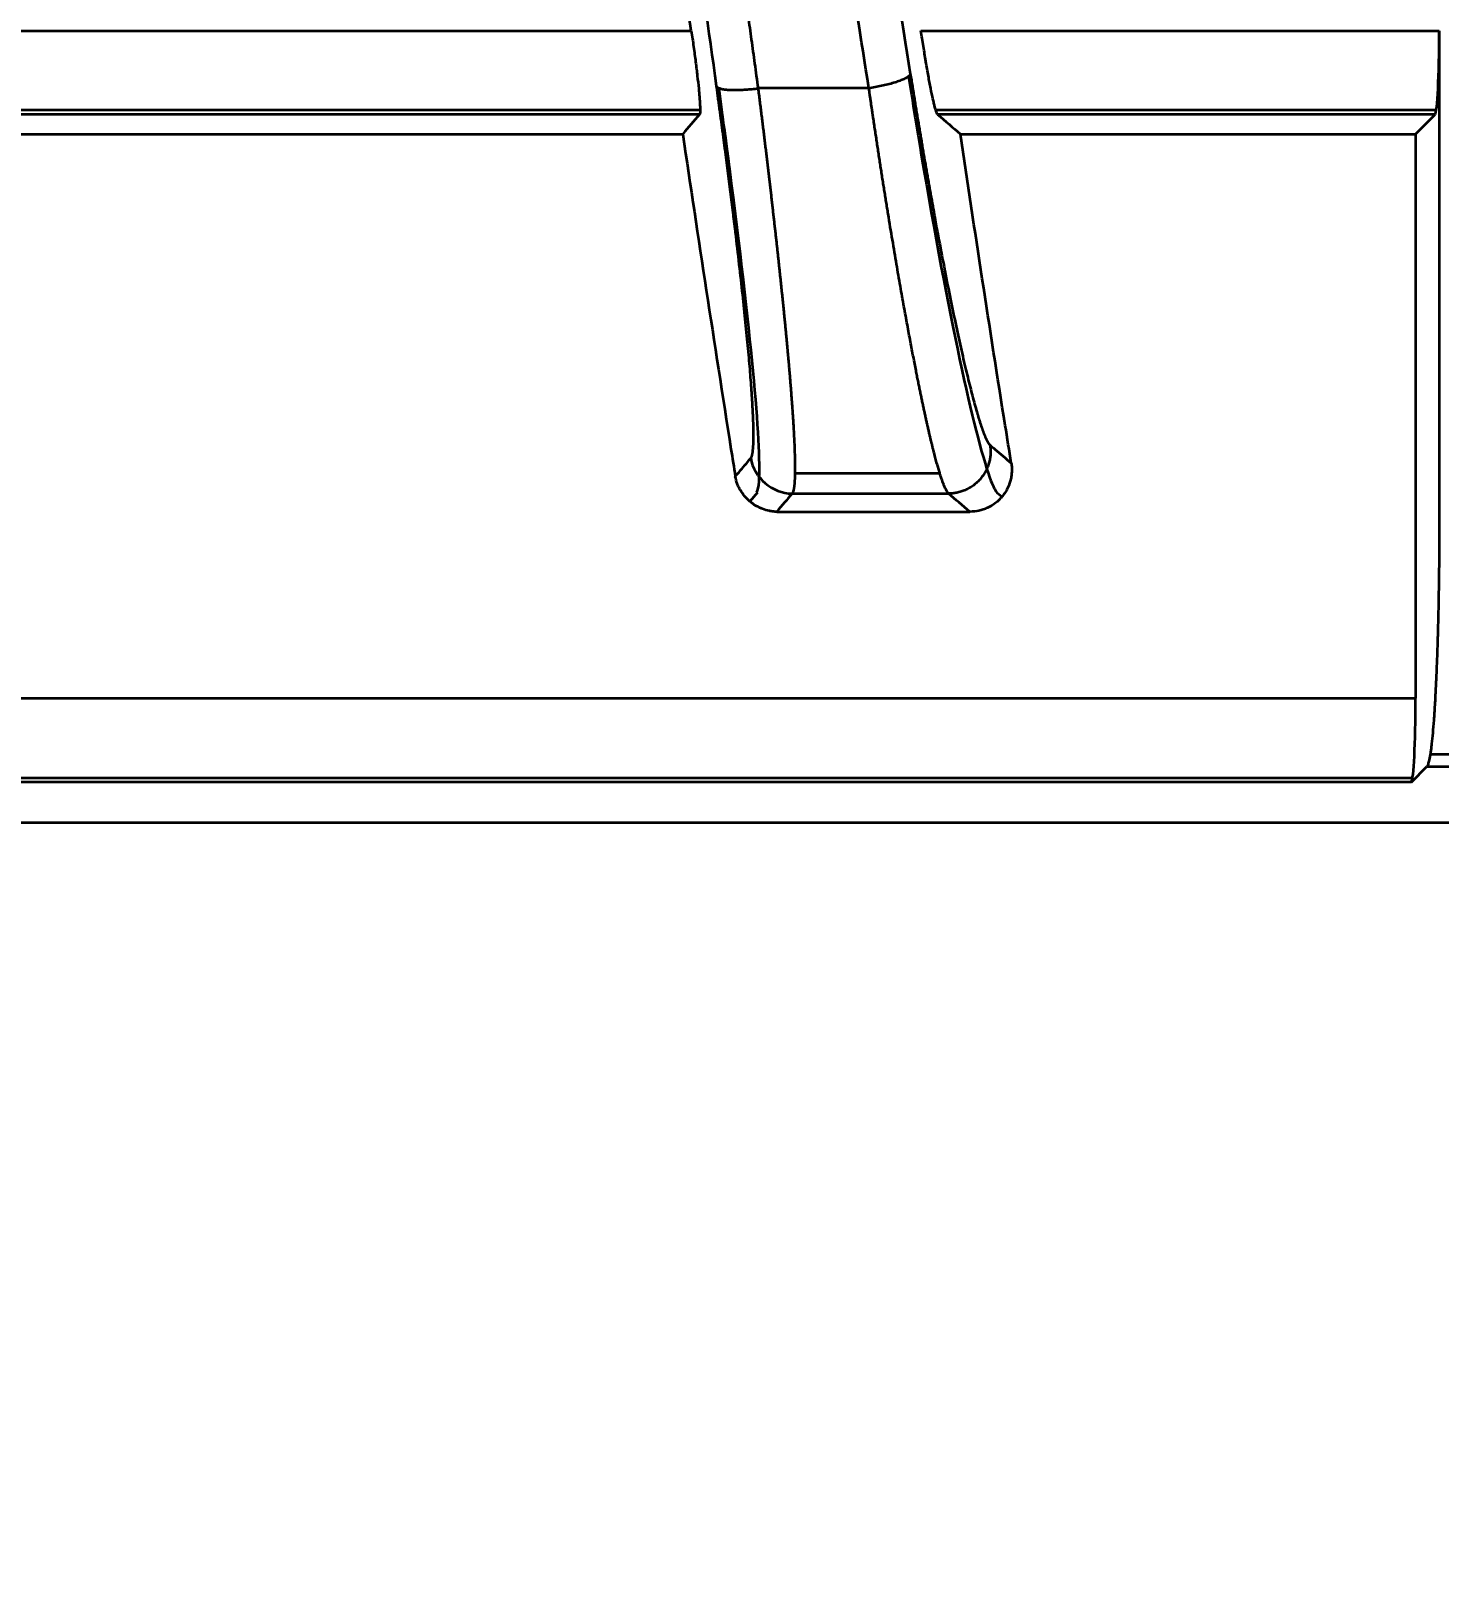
# Model space of a CAD drawing. Header units: millimetres. Extents: x 2599 to 3244, y 1330 to 1895.
# Drawn here: x 2859.06 to 2875.76, y 1474.62 to 1492.83 of the extents above; entities that cross this region are included whole.
import ezdxf

# ---------------------------------------------------------------- set-up
doc = ezdxf.new("R2010")
doc.units = ezdxf.units.MM
doc.layers.add('1', color=7, linetype='Continuous', true_color=0xffffff)
doc.layers.add('dim', color=82, linetype='Continuous', lineweight=9)
doc.styles.get("Standard").update_dxf_attribs({"font": 'arial.ttf'})
doc.dimstyles.new('Standard-3', dxfattribs={"dimscale": 3, "dimtxt": 0.18, "dimasz": 0.18, "dimexe": 0.18, "dimexo": 0.0625, "dimgap": 0.09, "dimtad": 0, "dimtoh": 1, "dimzin": 0, "dimdsep": 46, "dimtxsty": 'Standard', "dimcen": 0.09, "dimadec": 0, "dimazin": 0, "dimtfac": 1, "dimtofl": 0, "dimtmove": 0, "dimatfit": 3, "dimfxl": 0, "dimtolj": 1, "dimtzin": 0, "dimarcsym": 0})

# ---------------------------------------------------------------- blocks, each defined once
blk = doc.blocks.new('*D17')
at = {"layer": 'Defpoints', "color": 0, "transparency": 16777216}
for p in [(2669.184, 1564.792), (3057.245, 1545.955), (3057.245, 1441.092)]:
    blk.add_point(p, dxfattribs=at)
at = {"layer": 'dim', "color": 0, "lineweight": -2, "transparency": 16777216}
for p, q in [((2669.184, 1563.293), (2669.184, 1439.593)), ((3057.245, 1544.456), (3057.245, 1439.593)), ((2675.184, 1441.092), (2846.152, 1441.092)), ((3051.245, 1441.092), (2880.276, 1441.092))]:
    blk.add_line(p, q, dxfattribs=at)
at = {"layer": 'dim', "color": 0, "transparency": 16777216}
for points in [[(2675.184, 1442.092), (2675.184, 1440.092), (2669.184, 1441.092)], [(3051.245, 1442.092), (3051.245, 1440.092), (3057.245, 1441.092)]]:
    blk.add_solid(points, dxfattribs=at)
at = {"layer": 'dim', "color": 0, "transparency": 16777216, "insert": (2863.214, 1441.092), "char_height": 7.5, "attachment_point": 5, "bg_fill": 3, "box_fill_scale": 1.1, "bg_fill_color": 256, "bg_fill_true_color": 13158600, "bg_fill_transparency": 0}
blk.add_mtext('\\A1;388.06', dxfattribs=at)
blk = doc.blocks.new('*D24')
at = {"layer": 'Defpoints', "color": 0, "transparency": 16777216}
for p in [(2749.73, 1485.965), (2884.059, 1486.027), (2884.059, 1464.691)]:
    blk.add_point(p, dxfattribs=at)
at = {"layer": 'dim', "color": 0, "lineweight": -2, "transparency": 16777216}
for p, q in [((2749.73, 1484.465), (2749.73, 1463.192)), ((2884.059, 1484.528), (2884.059, 1463.192)), ((2755.73, 1464.691), (2800.18, 1464.691)), ((2878.059, 1464.691), (2833.608, 1464.691))]:
    blk.add_line(p, q, dxfattribs=at)
at = {"layer": 'dim', "color": 0, "transparency": 16777216}
for points in [[(2755.73, 1465.691), (2755.73, 1463.691), (2749.73, 1464.691)], [(2878.059, 1465.691), (2878.059, 1463.691), (2884.059, 1464.691)]]:
    blk.add_solid(points, dxfattribs=at)
at = {"layer": 'dim', "color": 0, "transparency": 16777216, "insert": (2816.894, 1464.691), "char_height": 7.5, "attachment_point": 5, "bg_fill": 3, "box_fill_scale": 1.1, "bg_fill_color": 256, "bg_fill_true_color": 13158600, "bg_fill_transparency": 0}
blk.add_mtext('\\A1;134.33', dxfattribs=at)

msp = doc.modelspace()

# ---------------------------------------------------------------- linework, layer by layer
at = {"layer": '1', "color": 7, "linetype": 'Continuous', "lineweight": 35}
for p, q in [((2854.688, 1492.834), (2866.89, 1492.834)), ((2869.613, 1492.834), (2875.759, 1492.834)), ((2875.759, 1492.834), (2875.759, 1487.088)), ((2866.994, 1491.89), (2854.864, 1491.89)), ((2875.723, 1491.89), (2869.79, 1491.89)), ((2866.988, 1491.84), (2854.886, 1491.84)), ((2875.709, 1491.84), (2869.811, 1491.84)), ((2875.477, 1491.608), (2875.709, 1491.84)), ((2855.155, 1491.608), (2866.788, 1491.608)), ((2870.08, 1491.608), (2875.477, 1491.608)), ((2875.477, 1491.608), (2875.477, 1484.918)), ((2868.118, 1487.587), (2869.838, 1487.587)), ((2867.673, 1487.357), (2867.584, 1487.253)), ((2870.572, 1487.306), (2870.518, 1487.352)), ((2867.903, 1487.13), (2870.193, 1487.13)), ((2758.312, 1484.918), (2875.477, 1484.918)), ((2875.651, 1484.255), (2877.504, 1484.255)), ((2875.428, 1483.924), (2875.61, 1484.107)), ((2758.347, 1483.974), (2875.441, 1483.974)), ((2875.428, 1483.924), (2758.361, 1483.924)), ((2904.982, 1483.442), (2736.871, 1483.442))]:
    msp.add_line(p, q, dxfattribs=at)
for centre in [(2875.706, 1492.834), (2875.425, 1484.918)]:
    msp.add_ellipse(centre, major_axis=(0, 0.995), ratio=0.052408, start_param=3.193953, end_param=4.712389, dxfattribs=at)
for points, knots in [([(2867.19, 1492.175), (2867.098, 1492.838), (2867.006, 1493.508), (2866.819, 1494.857), (2866.724, 1495.538), (2866.529, 1496.908), (2866.429, 1497.597), (2866.22, 1498.986), (2866.112, 1499.684), (2865.884, 1501.089), (2865.764, 1501.795), (2865.508, 1503.214), (2865.372, 1503.926), (2865.079, 1505.359), (2864.922, 1506.078), (2864.58, 1507.525), (2864.396, 1508.253), (2863.993, 1509.717), (2863.775, 1510.453), (2863.297, 1511.936), (2863.037, 1512.682), (2862.467, 1514.186), (2862.156, 1514.944), (2861.646, 1516.092), (2861.468, 1516.476), (2861.099, 1517.249), (2860.716, 1518.026), (2860.105, 1519.211), (2859.678, 1520.016), (2859.243, 1520.83), (2859.022, 1521.242), (2858.574, 1522.076), (2858.121, 1522.922), (2857.437, 1524.222), (2856.76, 1525.556), (2856.323, 1526.468), (2856.003, 1527.16), (2855.899, 1527.393), (2855.692, 1527.86), (2855.59, 1528.095), (2855.49, 1528.332), (2855.49, 1528.332), (2855.49, 1528.332), (2855.489, 1528.333), (2855.489, 1528.334), (2855.488, 1528.337), (2855.486, 1528.342), (2855.481, 1528.353), (2855.472, 1528.374), (2855.454, 1528.417), (2855.418, 1528.502), (2855.347, 1528.672), (2855.207, 1529.013), (2854.933, 1529.696), (2854.709, 1530.284), (2854.276, 1531.463), (2854.006, 1532.252), (2853.248, 1534.626), (2852.809, 1536.216), (2852.324, 1538.199), (2852.23, 1538.595), (2852.048, 1539.387), (2851.96, 1539.783), (2851.704, 1540.967), (2851.544, 1541.756), (2851.087, 1544.114), (2850.816, 1545.678), (2850.434, 1548.01), (2850.311, 1548.784), (2850.129, 1549.943), (2850.069, 1550.328), (2849.95, 1551.098), (2849.89, 1551.482), (2849.713, 1552.633), (2849.48, 1554.162), (2849.157, 1556.445), (2848.879, 1558.72), (2848.661, 1560.99), (2848.518, 1563.261), (2848.484, 1564.776), (2848.484, 1565.534)], [0, 0, 0, 0, 0.03125, 0.03125, 0.0625, 0.0625, 0.09375, 0.09375, 0.125, 0.125, 0.15625, 0.15625, 0.1875, 0.1875, 0.21875, 0.21875, 0.25, 0.25, 0.28125, 0.28125, 0.3125, 0.3125, 0.34375, 0.34375, 0.359375, 0.359375, 0.375, 0.390625, 0.40625, 0.40625, 0.421875, 0.421875, 0.4375, 0.453125, 0.46875, 0.484375, 0.484375, 0.492187, 0.492187, 0.5, 0.5, 0.500008, 0.500008, 0.500015, 0.500031, 0.500061, 0.500122, 0.500244, 0.500488, 0.500977, 0.501953, 0.503906, 0.507812, 0.515625, 0.53125, 0.53125, 0.5625, 0.5625, 0.625, 0.625, 0.640625, 0.640625, 0.65625, 0.65625, 0.6875, 0.6875, 0.75, 0.75, 0.78125, 0.78125, 0.796875, 0.796875, 0.8125, 0.8125, 0.84375, 0.875, 0.90625, 0.9375, 0.96875, 1, 1, 1, 1]), ([(2848.981, 1565.534), (2848.981, 1565.467), (2848.981, 1565.331), (2848.982, 1565.127), (2848.984, 1564.92), (2848.988, 1564.713), (2848.992, 1564.503), (2848.997, 1564.292), (2849.003, 1564.079), (2849.01, 1563.864), (2849.018, 1563.647), (2849.026, 1563.429), (2849.036, 1563.209), (2849.047, 1562.987), (2849.058, 1562.763), (2849.07, 1562.538), (2849.084, 1562.311), (2849.098, 1562.082), (2849.113, 1561.851), (2849.129, 1561.619), (2849.146, 1561.385), (2849.164, 1561.149), (2849.183, 1560.911), (2849.203, 1560.672), (2849.223, 1560.431), (2849.245, 1560.188), (2849.267, 1559.943), (2849.291, 1559.697), (2849.315, 1559.448), (2849.34, 1559.199), (2849.367, 1558.947), (2849.394, 1558.694), (2849.422, 1558.438), (2849.451, 1558.181), (2849.481, 1557.923), (2849.511, 1557.662), (2849.543, 1557.4), (2849.576, 1557.136), (2849.609, 1556.871), (2849.644, 1556.603), (2849.679, 1556.334), (2849.714, 1556.074), (2849.748, 1555.822), (2849.782, 1555.578), (2849.816, 1555.332), (2849.85, 1555.083), (2849.886, 1554.831), (2849.922, 1554.576), (2849.959, 1554.319), (2849.996, 1554.059), (2850.034, 1553.796), (2850.073, 1553.531), (2850.113, 1553.263), (2850.153, 1552.992), (2850.194, 1552.719), (2850.235, 1552.442), (2850.277, 1552.164), (2850.32, 1551.882), (2850.364, 1551.598), (2850.408, 1551.311), (2850.453, 1551.021), (2850.499, 1550.729), (2850.545, 1550.433), (2850.592, 1550.136), (2850.639, 1549.835), (2850.688, 1549.532), (2850.737, 1549.226), (2850.786, 1548.917), (2850.837, 1548.606), (2850.888, 1548.292), (2850.939, 1547.975), (2850.992, 1547.656), (2851.045, 1547.334), (2851.098, 1547.009), (2851.177, 1546.536), (2851.28, 1545.921), (2851.41, 1545.171), (2851.54, 1544.437), (2851.671, 1543.719), (2851.803, 1543.017), (2851.935, 1542.331), (2852.068, 1541.661), (2852.201, 1541.008), (2852.335, 1540.37), (2852.47, 1539.748), (2852.605, 1539.142), (2852.741, 1538.553), (2852.878, 1537.979), (2852.995, 1537.502), (2853.092, 1537.118), (2853.168, 1536.82), (2853.245, 1536.524), (2853.324, 1536.23), (2853.403, 1535.937), (2853.483, 1535.646), (2853.563, 1535.357), (2853.645, 1535.07), (2853.727, 1534.784), (2853.811, 1534.5), (2853.895, 1534.217), (2853.98, 1533.936), (2854.066, 1533.657), (2854.153, 1533.379), (2854.241, 1533.104), (2854.329, 1532.829), (2854.419, 1532.557), (2854.509, 1532.286), (2854.601, 1532.017), (2854.693, 1531.749), (2854.786, 1531.484), (2854.879, 1531.219), (2854.974, 1530.957), (2855.07, 1530.696), (2855.166, 1530.437), (2855.264, 1530.18), (2855.362, 1529.924), (2855.461, 1529.67), (2855.561, 1529.417), (2855.662, 1529.166), (2855.763, 1528.917), (2855.866, 1528.67), (2855.994, 1528.365), (2856.153, 1527.997), (2856.347, 1527.561), (2856.553, 1527.11), (2856.771, 1526.643), (2857.002, 1526.161), (2857.245, 1525.664), (2857.501, 1525.152), (2857.768, 1524.624), (2857.988, 1524.199), (2858.157, 1523.874), (2858.275, 1523.649), (2858.402, 1523.408), (2858.539, 1523.149), (2858.685, 1522.873), (2858.84, 1522.581), (2859.005, 1522.271), (2859.224, 1521.862), (2859.478, 1521.388), (2859.749, 1520.88), (2859.976, 1520.453), (2860.16, 1520.108), (2860.318, 1519.81), (2860.463, 1519.532), (2860.611, 1519.248), (2860.756, 1518.965), (2860.899, 1518.684), (2861.04, 1518.403), (2861.178, 1518.124), (2861.315, 1517.846), (2861.449, 1517.569), (2861.581, 1517.293), (2861.711, 1517.019), (2861.838, 1516.745), (2861.964, 1516.473), (2862.087, 1516.202), (2862.208, 1515.932), (2862.327, 1515.664), (2862.443, 1515.396), (2862.558, 1515.13), (2862.67, 1514.865), (2862.78, 1514.601), (2862.888, 1514.338), (2862.993, 1514.076), (2863.097, 1513.816), (2863.198, 1513.557), (2863.297, 1513.298), (2863.394, 1513.042), (2863.488, 1512.786), (2863.581, 1512.531), (2863.671, 1512.278), (2863.759, 1512.026), (2863.845, 1511.775), (2863.929, 1511.525), (2864.01, 1511.276), (2864.124, 1510.919), (2864.27, 1510.448), (2864.445, 1509.857), (2864.617, 1509.253), (2864.785, 1508.635), (2864.95, 1508.003), (2865.111, 1507.357), (2865.269, 1506.697), (2865.423, 1506.024), (2865.574, 1505.337), (2865.722, 1504.636), (2865.866, 1503.922), (2866.006, 1503.193), (2866.144, 1502.451), (2866.24, 1501.904), (2866.3, 1501.557), (2866.325, 1501.414), (2866.349, 1501.269), (2866.374, 1501.122), (2866.399, 1500.973), (2866.424, 1500.823), (2866.449, 1500.672), (2866.474, 1500.519), (2866.499, 1500.364), (2866.524, 1500.207), (2866.549, 1500.049), (2866.575, 1499.89), (2866.6, 1499.728), (2866.626, 1499.565), (2866.652, 1499.401), (2866.677, 1499.235), (2866.703, 1499.067), (2866.729, 1498.898), (2866.755, 1498.727), (2866.781, 1498.555), (2866.807, 1498.38), (2866.833, 1498.205), (2866.86, 1498.027), (2866.886, 1497.848), (2866.913, 1497.668), (2866.939, 1497.486), (2866.966, 1497.302), (2866.993, 1497.117), (2867.012, 1496.981), (2867.025, 1496.892), (2867.031, 1496.847), (2867.039, 1496.793), (2867.048, 1496.729), (2867.058, 1496.657), (2867.069, 1496.575), (2867.082, 1496.484), (2867.096, 1496.383), (2867.111, 1496.274), (2867.128, 1496.155), (2867.145, 1496.027), (2867.164, 1495.89), (2867.185, 1495.743), (2867.206, 1495.588), (2867.229, 1495.423), (2867.253, 1495.249), (2867.278, 1495.065), (2867.305, 1494.873), (2867.333, 1494.671), (2867.362, 1494.46), (2867.393, 1494.24), (2867.424, 1494.011), (2867.457, 1493.772), (2867.492, 1493.525), (2867.527, 1493.268), (2867.564, 1493.002), (2867.602, 1492.726), (2867.641, 1492.442), (2867.668, 1492.249), (2867.681, 1492.151)], [0, 0, 0, 0, 0.002636, 0.005296, 0.007978, 0.010683, 0.013412, 0.016163, 0.018938, 0.021735, 0.024556, 0.027401, 0.030268, 0.033159, 0.036073, 0.039011, 0.041972, 0.044957, 0.047965, 0.050997, 0.054052, 0.057131, 0.060234, 0.063361, 0.066511, 0.069685, 0.072883, 0.076104, 0.07935, 0.082619, 0.085913, 0.08923, 0.092571, 0.095937, 0.099326, 0.10274, 0.106177, 0.109639, 0.113124, 0.116634, 0.120168, 0.123727, 0.126893, 0.130096, 0.133334, 0.136609, 0.139921, 0.143268, 0.146652, 0.150071, 0.153527, 0.157019, 0.160548, 0.164113, 0.167713, 0.171351, 0.175024, 0.178733, 0.182479, 0.186261, 0.19008, 0.193934, 0.197825, 0.201752, 0.205716, 0.209715, 0.213751, 0.217823, 0.221932, 0.226076, 0.230257, 0.234474, 0.238728, 0.243018, 0.247344, 0.257468, 0.267389, 0.277105, 0.286619, 0.295928, 0.305035, 0.313939, 0.32264, 0.331139, 0.339436, 0.347532, 0.355425, 0.363118, 0.370611, 0.374639, 0.378648, 0.38264, 0.386613, 0.390569, 0.394507, 0.398426, 0.402328, 0.406213, 0.41008, 0.413929, 0.417761, 0.421575, 0.425372, 0.429152, 0.432915, 0.43666, 0.440389, 0.444101, 0.447796, 0.451474, 0.455135, 0.45878, 0.462409, 0.466021, 0.469617, 0.473196, 0.47676, 0.480308, 0.483839, 0.487355, 0.490855, 0.49434, 0.500328, 0.506565, 0.513049, 0.519782, 0.526765, 0.533998, 0.541481, 0.549214, 0.557199, 0.560263, 0.563581, 0.567154, 0.570981, 0.575062, 0.579398, 0.583988, 0.588833, 0.597575, 0.605109, 0.611436, 0.616555, 0.620467, 0.624683, 0.628871, 0.633034, 0.637169, 0.641279, 0.645362, 0.649419, 0.65345, 0.657455, 0.661434, 0.665388, 0.669315, 0.673217, 0.677094, 0.680945, 0.684771, 0.688571, 0.692347, 0.696098, 0.699824, 0.703525, 0.707201, 0.710853, 0.714481, 0.718084, 0.721663, 0.725219, 0.72875, 0.732258, 0.735742, 0.739203, 0.74264, 0.746055, 0.753987, 0.762082, 0.770342, 0.778767, 0.787359, 0.796118, 0.805045, 0.814142, 0.823408, 0.832845, 0.842454, 0.852234, 0.862187, 0.872314, 0.874215, 0.876137, 0.878081, 0.880046, 0.882032, 0.88404, 0.886069, 0.888119, 0.89019, 0.892283, 0.894397, 0.896533, 0.898689, 0.900867, 0.903067, 0.905288, 0.907529, 0.909793, 0.912077, 0.914383, 0.916711, 0.919059, 0.921429, 0.923821, 0.926233, 0.928667, 0.931122, 0.933599, 0.936097, 0.936574, 0.937174, 0.937898, 0.938745, 0.939715, 0.940808, 0.942025, 0.943366, 0.944829, 0.946416, 0.948126, 0.94996, 0.951917, 0.953997, 0.9562, 0.958527, 0.960978, 0.963551, 0.966248, 0.969068, 0.972012, 0.975079, 0.978269, 0.981582, 0.985019, 0.988579, 0.992263, 0.99607, 1, 1, 1, 1]), ([(2868.996, 1492.151), (2868.808, 1493.337), (2868.634, 1494.421), (2868.318, 1496.383), (2868.175, 1497.261), (2867.919, 1498.81), (2867.693, 1500.153), (2867.527, 1501.081), (2867.459, 1501.441), (2867.459, 1501.442), (2867.459, 1501.442), (2867.459, 1501.442), (2867.459, 1501.442), (2867.459, 1501.443), (2867.459, 1501.444), (2867.458, 1501.447), (2867.457, 1501.453), (2867.455, 1501.465), (2867.45, 1501.489), (2867.441, 1501.537), (2867.423, 1501.631), (2867.387, 1501.821), (2867.315, 1502.197), (2867.168, 1502.941), (2867.039, 1503.564), (2866.777, 1504.79), (2866.597, 1505.58), (2866.039, 1507.872), (2865.645, 1509.293), (2865.229, 1510.607), (2865.229, 1510.607), (2865.229, 1510.607), (2865.229, 1510.608), (2865.229, 1510.609), (2865.228, 1510.612), (2865.226, 1510.617), (2865.223, 1510.628), (2865.216, 1510.649), (2865.203, 1510.692), (2865.175, 1510.776), (2865.121, 1510.946), (2865.011, 1511.284), (2864.785, 1511.956), (2864.311, 1513.286), (2863.867, 1514.403), (2862.93, 1516.604), (2862.239, 1518.028), (2861.481, 1519.41), (2861.481, 1519.41), (2861.481, 1519.41), (2861.481, 1519.411), (2861.48, 1519.412), (2861.479, 1519.414), (2861.477, 1519.417), (2861.473, 1519.425), (2861.465, 1519.439), (2861.449, 1519.469), (2861.417, 1519.528), (2861.352, 1519.645), (2861.225, 1519.877), (2860.975, 1520.334), (2860.769, 1520.712), (2860.366, 1521.453), (2860.111, 1521.923), (2859.386, 1523.267), (2858.529, 1524.874), (2857.569, 1526.735), (2857.145, 1527.607), (2856.988, 1527.951), (2856.988, 1527.951), (2856.988, 1527.951), (2856.988, 1527.952), (2856.988, 1527.952), (2856.987, 1527.953), (2856.986, 1527.955), (2856.985, 1527.959), (2856.981, 1527.967), (2856.974, 1527.983), (2856.959, 1528.015), (2856.93, 1528.079), (2856.872, 1528.207), (2856.757, 1528.464), (2856.529, 1528.988), (2856.337, 1529.45), (2855.957, 1530.392), (2855.71, 1531.044), (2854.988, 1533.069), (2854.531, 1534.514), (2853.667, 1537.593), (2853.26, 1539.228), (2852.494, 1542.686), (2852.136, 1544.51), (2851.802, 1546.433), (2851.802, 1546.437), (2851.8, 1546.444), (2851.798, 1546.456), (2851.794, 1546.482), (2851.785, 1546.535), (2851.766, 1546.64), (2851.73, 1546.85), (2851.658, 1547.267), (2851.518, 1548.088), (2851.403, 1548.77), (2851.182, 1550.105), (2851.044, 1550.956), (2850.66, 1553.394), (2850.445, 1554.866), (2850.27, 1556.182), (2850.27, 1556.183), (2850.27, 1556.183), (2850.27, 1556.183), (2850.27, 1556.184), (2850.269, 1556.185), (2850.269, 1556.189), (2850.268, 1556.195), (2850.266, 1556.208), (2850.263, 1556.233), (2850.256, 1556.284), (2850.243, 1556.385), (2850.217, 1556.586), (2850.165, 1556.986), (2850.067, 1557.774), (2849.992, 1558.428), (2849.853, 1559.709), (2849.776, 1560.526), (2849.591, 1562.864), (2849.529, 1564.273), (2849.529, 1565.534)], [0, 0, 0, 0, 0.03125, 0.03125, 0.0625, 0.0625, 0.09375, 0.125, 0.125, 0.125002, 0.125002, 0.125004, 0.125008, 0.125015, 0.125031, 0.125061, 0.125122, 0.125244, 0.125488, 0.125977, 0.126953, 0.128906, 0.132812, 0.140625, 0.15625, 0.15625, 0.1875, 0.1875, 0.25, 0.25, 0.250008, 0.250008, 0.250015, 0.250031, 0.250061, 0.250122, 0.250244, 0.250488, 0.250977, 0.251953, 0.253906, 0.257812, 0.265625, 0.28125, 0.3125, 0.3125, 0.375, 0.375, 0.375004, 0.375004, 0.375008, 0.375015, 0.375031, 0.375061, 0.375122, 0.375244, 0.375488, 0.375977, 0.376953, 0.378906, 0.382812, 0.390625, 0.390625, 0.40625, 0.40625, 0.4375, 0.46875, 0.5, 0.5, 0.500004, 0.500004, 0.500008, 0.500015, 0.500031, 0.500061, 0.500122, 0.500244, 0.500488, 0.500977, 0.501953, 0.503906, 0.507812, 0.515625, 0.53125, 0.53125, 0.5625, 0.5625, 0.625, 0.625, 0.6875, 0.6875, 0.75, 0.75, 0.750122, 0.750122, 0.750244, 0.750488, 0.750977, 0.751953, 0.753906, 0.757812, 0.765625, 0.78125, 0.78125, 0.8125, 0.8125, 0.875, 0.875, 0.875004, 0.875004, 0.875008, 0.875015, 0.875031, 0.875061, 0.875122, 0.875244, 0.875488, 0.875977, 0.876953, 0.878906, 0.882812, 0.890625, 0.90625, 0.90625, 0.9375, 0.9375, 1, 1, 1, 1]), ([(2850.026, 1565.534), (2850.026, 1564.789), (2850.061, 1563.296), (2850.208, 1561.042), (2850.433, 1558.772), (2850.721, 1556.485), (2851.056, 1554.179), (2851.299, 1552.628), (2851.484, 1551.458), (2851.546, 1551.068), (2851.671, 1550.284), (2851.734, 1549.892), (2851.926, 1548.712), (2852.187, 1547.132), (2852.608, 1544.747), (2853.071, 1542.352), (2853.415, 1540.753), (2853.782, 1539.153), (2853.977, 1538.354), (2854.394, 1536.757), (2854.837, 1535.162), (2855.599, 1532.783), (2856.471, 1530.421), (2857.137, 1528.863), (2857.494, 1528.089), (2857.495, 1528.088), (2857.495, 1528.087), (2857.496, 1528.086), (2857.497, 1528.083), (2857.5, 1528.077), (2857.505, 1528.065), (2857.516, 1528.042), (2857.538, 1527.995), (2857.582, 1527.9), (2857.67, 1527.712), (2857.848, 1527.337), (2858.003, 1527.019), (2858.317, 1526.384), (2858.531, 1525.966), (2859.18, 1524.721), (2859.623, 1523.905), (2860.506, 1522.297), (2860.946, 1521.504), (2861.801, 1519.933), (2862.216, 1519.156), (2862.806, 1517.998), (2862.997, 1517.613), (2863.274, 1517.038), (2863.365, 1516.847), (2863.543, 1516.464), (2863.63, 1516.273), (2864.057, 1515.32), (2864.371, 1514.561), (2864.953, 1513.051), (2865.221, 1512.3), (2865.718, 1510.805), (2865.947, 1510.061), (2866.373, 1508.581), (2866.57, 1507.844), (2866.937, 1506.379), (2867.108, 1505.65), (2867.429, 1504.2), (2867.579, 1503.478), (2867.862, 1502.044), (2867.996, 1501.331), (2868.252, 1499.912), (2868.374, 1499.207), (2868.611, 1497.806), (2868.725, 1497.11), (2868.948, 1495.726), (2869.057, 1495.038), (2869.273, 1493.672), (2869.38, 1492.994), (2869.487, 1492.321)], [0, 0, 0, 0, 0.03125, 0.0625, 0.09375, 0.125, 0.15625, 0.1875, 0.1875, 0.203125, 0.203125, 0.21875, 0.21875, 0.25, 0.28125, 0.3125, 0.34375, 0.34375, 0.375, 0.375, 0.40625, 0.4375, 0.46875, 0.5, 0.5, 0.500015, 0.500015, 0.500031, 0.500061, 0.500122, 0.500244, 0.500488, 0.500977, 0.501953, 0.503906, 0.507813, 0.515625, 0.515625, 0.53125, 0.53125, 0.5625, 0.5625, 0.59375, 0.59375, 0.625, 0.625, 0.640625, 0.640625, 0.648438, 0.648438, 0.65625, 0.65625, 0.6875, 0.6875, 0.71875, 0.71875, 0.75, 0.75, 0.78125, 0.78125, 0.8125, 0.8125, 0.84375, 0.84375, 0.875, 0.875, 0.90625, 0.90625, 0.9375, 0.9375, 0.96875, 0.96875, 1, 1, 1, 1]), ([(2862.834, 1565.534), (2862.834, 1560.614), (2864.179, 1551.827), (2866.227, 1539.024), (2869.329, 1528.812), (2873.487, 1521.168), (2877.726, 1513.374), (2880.118, 1504.357), (2881.307, 1496.256), (2881.815, 1492.834)], [0, 0, 0, 0, 0.186651, 0.346622, 0.506592, 0.591826, 0.67706, 0.870298, 1, 1, 1, 1]), ([(2866.89, 1492.834), (2866.382, 1496.256), (2865.193, 1504.357), (2862.801, 1513.374), (2858.561, 1521.168), (2855.49, 1526.815), (2853.998, 1530.703), (2853.394, 1532.531)], [0, 0, 0, 0, 0.228731, 0.569507, 0.719818, 0.87013, 1, 1, 1, 1]), ([(2866.89, 1492.834), (2866.895, 1492.802), (2866.899, 1492.771), (2866.908, 1492.708), (2866.913, 1492.677), (2866.926, 1492.584), (2866.934, 1492.524), (2866.945, 1492.437), (2866.948, 1492.409), (2866.955, 1492.353), (2866.958, 1492.325), (2866.967, 1492.246), (2866.973, 1492.196), (2866.98, 1492.128), (2866.982, 1492.106), (2866.985, 1492.064), (2866.987, 1492.044), (2866.991, 1491.989), (2866.993, 1491.957), (2866.994, 1491.918), (2866.994, 1491.905), (2866.994, 1491.885), (2866.994, 1491.876), (2866.993, 1491.853), (2866.991, 1491.844), (2866.988, 1491.84)], [0, 0, 0, 0, 0.0625, 0.0625, 0.125, 0.125, 0.25, 0.25, 0.3125, 0.3125, 0.375, 0.375, 0.5, 0.5, 0.5625, 0.5625, 0.625, 0.625, 0.75, 0.75, 0.8125, 0.8125, 0.875, 0.875, 1, 1, 1, 1]), ([(2869.811, 1491.84), (2869.809, 1491.842), (2869.807, 1491.845), (2869.802, 1491.855), (2869.8, 1491.861), (2869.791, 1491.884), (2869.785, 1491.905), (2869.774, 1491.945), (2869.771, 1491.959), (2869.765, 1491.983), (2869.763, 1491.992), (2869.759, 1492.009), (2869.757, 1492.018), (2869.747, 1492.064), (2869.738, 1492.105), (2869.727, 1492.162), (2869.725, 1492.174), (2869.72, 1492.198), (2869.718, 1492.21), (2869.71, 1492.247), (2869.706, 1492.273), (2869.691, 1492.352), (2869.681, 1492.408), (2869.669, 1492.481), (2869.667, 1492.496), (2869.662, 1492.526), (2869.659, 1492.541), (2869.652, 1492.586), (2869.647, 1492.616), (2869.632, 1492.708), (2869.623, 1492.771), (2869.613, 1492.834)], [0, 0, 0, 0, 0.0625, 0.0625, 0.125, 0.125, 0.25, 0.25, 0.3125, 0.3125, 0.34375, 0.34375, 0.375, 0.375, 0.5, 0.5, 0.53125, 0.53125, 0.5625, 0.5625, 0.625, 0.625, 0.75, 0.75, 0.78125, 0.78125, 0.8125, 0.8125, 0.875, 0.875, 1, 1, 1, 1]), ([(2869.466, 1492.292), (2869.526, 1491.914), (2869.586, 1491.542), (2869.803, 1490.273), (2869.959, 1489.454), (2870.236, 1488.181), (2870.357, 1487.72), (2870.472, 1487.423), (2870.497, 1487.374), (2870.518, 1487.352)], [0, 0, 0, 0, 0.146813, 0.146813, 0.512897, 0.512897, 0.87898, 0.87898, 1, 1, 1, 1]), ([(2869.487, 1492.321), (2869.491, 1492.296), (2869.499, 1492.247), (2869.511, 1492.173), (2869.523, 1492.1), (2869.535, 1492.027), (2869.546, 1491.955), (2869.558, 1491.883), (2869.57, 1491.811), (2869.582, 1491.739), (2869.594, 1491.668), (2869.606, 1491.597), (2869.618, 1491.527), (2869.629, 1491.456), (2869.641, 1491.387), (2869.653, 1491.317), (2869.665, 1491.248), (2869.677, 1491.179), (2869.689, 1491.111), (2869.701, 1491.043), (2869.713, 1490.975), (2869.725, 1490.908), (2869.737, 1490.84), (2869.749, 1490.774), (2869.761, 1490.707), (2869.792, 1490.532), (2869.844, 1490.257), (2869.913, 1489.897), (2869.98, 1489.562), (2870.046, 1489.252), (2870.108, 1488.97), (2870.168, 1488.718), (2870.224, 1488.498), (2870.26, 1488.368), (2870.279, 1488.303), (2870.282, 1488.29), (2870.286, 1488.277), (2870.29, 1488.265), (2870.293, 1488.253), (2870.297, 1488.241), (2870.301, 1488.229), (2870.304, 1488.218), (2870.308, 1488.207), (2870.311, 1488.195), (2870.315, 1488.185), (2870.318, 1488.174), (2870.321, 1488.164), (2870.325, 1488.153), (2870.328, 1488.143), (2870.331, 1488.134), (2870.335, 1488.124), (2870.338, 1488.115), (2870.341, 1488.106), (2870.344, 1488.097), (2870.347, 1488.088), (2870.351, 1488.079), (2870.354, 1488.071), (2870.357, 1488.063), (2870.36, 1488.055), (2870.363, 1488.047), (2870.366, 1488.04), (2870.369, 1488.033), (2870.372, 1488.026), (2870.374, 1488.019), (2870.377, 1488.012), (2870.38, 1488.006), (2870.383, 1488), (2870.386, 1487.994), (2870.388, 1487.988), (2870.391, 1487.983), (2870.394, 1487.977), (2870.396, 1487.972), (2870.399, 1487.967), (2870.401, 1487.963), (2870.404, 1487.958), (2870.406, 1487.954), (2870.409, 1487.95), (2870.411, 1487.946), (2870.414, 1487.942), (2870.416, 1487.939), (2870.418, 1487.936), (2870.421, 1487.933), (2870.423, 1487.93), (2870.425, 1487.927), (2870.427, 1487.925), (2870.43, 1487.923), (2870.431, 1487.922), (2870.432, 1487.921)], [0, 0, 0, 0, 0.010457, 0.020896, 0.03132, 0.041731, 0.05213, 0.06252, 0.072901, 0.083277, 0.093648, 0.104017, 0.114385, 0.124755, 0.135128, 0.145506, 0.155891, 0.166285, 0.176689, 0.187106, 0.197538, 0.207986, 0.218452, 0.228938, 0.239445, 0.249976, 0.312702, 0.374949, 0.437112, 0.499591, 0.561986, 0.624188, 0.686614, 0.749681, 0.754473, 0.75926, 0.76404, 0.768816, 0.773586, 0.778351, 0.783111, 0.787866, 0.792617, 0.797364, 0.802106, 0.806845, 0.811579, 0.81631, 0.821038, 0.825762, 0.830484, 0.835202, 0.839918, 0.844631, 0.849342, 0.854051, 0.858758, 0.863463, 0.868167, 0.872869, 0.87757, 0.88227, 0.886969, 0.891668, 0.896366, 0.901064, 0.905762, 0.91046, 0.915158, 0.919857, 0.924556, 0.929257, 0.933958, 0.938661, 0.943365, 0.948071, 0.952779, 0.957489, 0.962201, 0.966915, 0.971632, 0.976352, 0.981075, 0.985801, 0.99053, 0.995263, 1, 1, 1, 1]), ([(2867.595, 1487.764), (2867.596, 1487.765), (2867.599, 1487.768), (2867.601, 1487.773), (2867.604, 1487.779), (2867.607, 1487.786), (2867.609, 1487.794), (2867.612, 1487.802), (2867.614, 1487.812), (2867.616, 1487.822), (2867.618, 1487.833), (2867.619, 1487.845), (2867.621, 1487.858), (2867.622, 1487.872), (2867.624, 1487.887), (2867.625, 1487.902), (2867.626, 1487.919), (2867.627, 1487.936), (2867.627, 1487.954), (2867.628, 1487.974), (2867.628, 1487.994), (2867.628, 1488.014), (2867.628, 1488.036), (2867.628, 1488.059), (2867.628, 1488.082), (2867.628, 1488.107), (2867.627, 1488.132), (2867.625, 1488.206), (2867.62, 1488.341), (2867.606, 1488.562), (2867.587, 1488.814), (2867.562, 1489.097), (2867.531, 1489.408), (2867.495, 1489.745), (2867.455, 1490.106), (2867.423, 1490.371), (2867.405, 1490.523), (2867.401, 1490.553), (2867.398, 1490.583), (2867.394, 1490.613), (2867.39, 1490.643), (2867.387, 1490.673), (2867.383, 1490.704), (2867.379, 1490.734), (2867.375, 1490.765), (2867.372, 1490.795), (2867.368, 1490.826), (2867.364, 1490.857), (2867.36, 1490.887), (2867.356, 1490.918), (2867.352, 1490.949), (2867.348, 1490.98), (2867.344, 1491.011), (2867.341, 1491.042), (2867.337, 1491.073), (2867.333, 1491.105), (2867.329, 1491.136), (2867.325, 1491.167), (2867.32, 1491.199), (2867.316, 1491.23), (2867.312, 1491.262), (2867.308, 1491.294), (2867.304, 1491.325), (2867.3, 1491.357), (2867.296, 1491.389), (2867.292, 1491.421), (2867.287, 1491.453), (2867.283, 1491.485), (2867.279, 1491.517), (2867.275, 1491.55), (2867.27, 1491.582), (2867.266, 1491.614), (2867.262, 1491.647), (2867.257, 1491.679), (2867.253, 1491.712), (2867.249, 1491.744), (2867.244, 1491.777), (2867.24, 1491.81), (2867.235, 1491.843), (2867.231, 1491.876), (2867.226, 1491.909), (2867.222, 1491.942), (2867.217, 1491.975), (2867.213, 1492.008), (2867.208, 1492.041), (2867.204, 1492.074), (2867.199, 1492.108), (2867.195, 1492.141), (2867.192, 1492.164), (2867.19, 1492.175)], [0, 0, 0, 0, 0.00968, 0.019342, 0.028988, 0.038619, 0.048238, 0.057845, 0.067443, 0.077032, 0.086616, 0.096194, 0.10577, 0.115344, 0.124918, 0.134494, 0.144074, 0.153658, 0.163249, 0.172849, 0.182458, 0.192078, 0.201712, 0.21136, 0.221024, 0.230706, 0.240407, 0.250129, 0.313128, 0.375468, 0.437579, 0.499888, 0.562382, 0.624577, 0.686886, 0.749714, 0.754489, 0.759259, 0.764024, 0.768784, 0.773541, 0.778293, 0.78304, 0.787784, 0.792524, 0.797261, 0.801994, 0.806724, 0.811451, 0.816175, 0.820896, 0.825614, 0.830331, 0.835045, 0.839757, 0.844467, 0.849175, 0.853882, 0.858588, 0.863292, 0.867996, 0.872699, 0.877401, 0.882102, 0.886803, 0.891505, 0.896206, 0.900907, 0.905609, 0.910312, 0.915015, 0.919719, 0.924424, 0.929131, 0.933839, 0.938549, 0.94326, 0.947973, 0.952689, 0.957407, 0.962127, 0.96685, 0.971576, 0.976305, 0.981037, 0.985772, 0.990511, 0.995254, 1, 1, 1, 1]), ([(2867.668, 1487.363), (2867.68, 1487.384), (2867.689, 1487.422), (2867.709, 1487.706), (2867.684, 1488.165), (2867.563, 1489.437), (2867.468, 1490.255), (2867.309, 1491.482), (2867.264, 1491.816), (2867.218, 1492.153)], [0, 0, 0, 0, 0.113706, 0.113706, 0.489879, 0.489879, 0.866051, 0.866051, 1, 1, 1, 1]), ([(2867.681, 1492.151), (2867.684, 1492.127), (2867.691, 1492.078), (2867.7, 1492.005), (2867.709, 1491.932), (2867.718, 1491.86), (2867.727, 1491.789), (2867.736, 1491.718), (2867.744, 1491.647), (2867.753, 1491.577), (2867.761, 1491.507), (2867.77, 1491.438), (2867.778, 1491.369), (2867.786, 1491.301), (2867.794, 1491.233), (2867.802, 1491.166), (2867.81, 1491.099), (2867.818, 1491.033), (2867.826, 1490.968), (2867.833, 1490.903), (2867.841, 1490.838), (2867.848, 1490.774), (2867.855, 1490.711), (2867.862, 1490.648), (2867.869, 1490.586), (2867.876, 1490.525), (2867.883, 1490.464), (2867.89, 1490.403), (2867.897, 1490.344), (2867.903, 1490.285), (2867.91, 1490.226), (2867.916, 1490.168), (2867.922, 1490.111), (2867.928, 1490.054), (2867.934, 1489.998), (2867.94, 1489.943), (2867.946, 1489.888), (2867.952, 1489.834), (2867.957, 1489.78), (2867.963, 1489.727), (2867.968, 1489.675), (2867.974, 1489.623), (2867.979, 1489.572), (2867.984, 1489.521), (2867.989, 1489.472), (2867.994, 1489.422), (2867.999, 1489.374), (2868.003, 1489.326), (2868.008, 1489.279), (2868.013, 1489.232), (2868.017, 1489.186), (2868.021, 1489.141), (2868.025, 1489.096), (2868.029, 1489.052), (2868.033, 1489.008), (2868.037, 1488.966), (2868.041, 1488.923), (2868.045, 1488.882), (2868.048, 1488.841), (2868.052, 1488.805), (2868.054, 1488.773), (2868.057, 1488.746), (2868.059, 1488.719), (2868.061, 1488.692), (2868.063, 1488.666), (2868.065, 1488.64), (2868.067, 1488.614), (2868.07, 1488.588), (2868.072, 1488.562), (2868.073, 1488.537), (2868.075, 1488.512), (2868.077, 1488.487), (2868.079, 1488.463), (2868.081, 1488.439), (2868.083, 1488.415), (2868.084, 1488.391), (2868.086, 1488.367), (2868.088, 1488.344), (2868.089, 1488.321), (2868.091, 1488.298), (2868.092, 1488.276), (2868.094, 1488.253), (2868.095, 1488.231), (2868.097, 1488.209), (2868.098, 1488.188), (2868.099, 1488.167), (2868.101, 1488.146), (2868.102, 1488.125), (2868.103, 1488.104), (2868.104, 1488.084), (2868.105, 1488.064), (2868.106, 1488.044), (2868.107, 1488.025), (2868.108, 1488.006), (2868.109, 1487.987), (2868.11, 1487.968), (2868.111, 1487.95), (2868.112, 1487.932), (2868.112, 1487.914), (2868.113, 1487.896), (2868.114, 1487.879), (2868.114, 1487.862), (2868.115, 1487.845), (2868.115, 1487.828), (2868.116, 1487.812), (2868.116, 1487.796), (2868.117, 1487.78), (2868.117, 1487.765), (2868.118, 1487.75), (2868.118, 1487.735), (2868.118, 1487.72), (2868.118, 1487.706), (2868.119, 1487.691), (2868.119, 1487.678), (2868.119, 1487.664), (2868.119, 1487.651), (2868.119, 1487.638), (2868.119, 1487.625), (2868.119, 1487.613), (2868.119, 1487.6), (2868.118, 1487.589), (2868.118, 1487.577), (2868.118, 1487.566), (2868.118, 1487.554), (2868.117, 1487.544), (2868.117, 1487.533), (2868.116, 1487.523), (2868.116, 1487.513), (2868.115, 1487.503), (2868.115, 1487.494), (2868.114, 1487.485), (2868.114, 1487.476), (2868.113, 1487.467), (2868.112, 1487.459), (2868.112, 1487.451), (2868.111, 1487.443), (2868.11, 1487.436), (2868.109, 1487.428), (2868.108, 1487.421), (2868.107, 1487.415), (2868.106, 1487.408), (2868.105, 1487.402), (2868.104, 1487.396), (2868.103, 1487.391), (2868.102, 1487.385), (2868.101, 1487.38), (2868.099, 1487.376), (2868.098, 1487.371), (2868.097, 1487.367), (2868.095, 1487.363), (2868.094, 1487.359), (2868.092, 1487.356), (2868.091, 1487.353), (2868.089, 1487.35), (2868.088, 1487.348), (2868.087, 1487.346), (2868.086, 1487.345)], [0, 0, 0, 0, 0.009534, 0.019036, 0.028505, 0.037943, 0.047349, 0.056722, 0.066063, 0.075372, 0.084649, 0.093894, 0.103107, 0.112288, 0.121436, 0.130552, 0.139636, 0.148688, 0.157708, 0.166696, 0.175651, 0.184575, 0.193466, 0.202325, 0.211152, 0.219948, 0.228711, 0.237443, 0.246143, 0.254811, 0.263447, 0.272052, 0.280624, 0.289165, 0.297675, 0.306152, 0.314598, 0.323013, 0.331395, 0.339746, 0.348065, 0.356353, 0.364608, 0.372832, 0.381024, 0.389185, 0.397313, 0.40541, 0.413476, 0.421509, 0.429511, 0.437481, 0.445419, 0.453326, 0.461201, 0.469044, 0.476856, 0.484636, 0.492384, 0.500101, 0.50541, 0.510716, 0.51602, 0.521322, 0.526621, 0.531919, 0.537214, 0.542507, 0.547797, 0.553086, 0.558372, 0.563656, 0.568937, 0.574217, 0.579494, 0.58477, 0.590043, 0.595313, 0.600582, 0.605848, 0.611113, 0.616375, 0.621635, 0.626892, 0.632148, 0.637401, 0.642652, 0.647901, 0.653148, 0.658393, 0.663635, 0.668876, 0.674114, 0.67935, 0.684584, 0.689815, 0.695045, 0.700272, 0.705497, 0.71072, 0.715941, 0.72116, 0.726376, 0.73159, 0.736803, 0.742013, 0.747221, 0.752427, 0.757631, 0.762832, 0.768032, 0.773229, 0.778425, 0.783618, 0.78881, 0.793999, 0.799186, 0.804372, 0.809555, 0.814736, 0.819916, 0.825093, 0.830269, 0.835442, 0.840614, 0.845784, 0.850952, 0.856118, 0.861282, 0.866444, 0.871604, 0.876762, 0.881918, 0.887073, 0.892226, 0.897376, 0.902525, 0.907672, 0.912817, 0.917961, 0.923102, 0.928242, 0.933379, 0.938515, 0.943649, 0.948781, 0.953911, 0.959039, 0.964166, 0.969291, 0.974413, 0.979534, 0.984654, 0.989771, 0.994886, 1, 1, 1, 1]), ([(2869.941, 1487.345), (2869.94, 1487.347), (2869.937, 1487.35), (2869.932, 1487.355), (2869.927, 1487.362), (2869.923, 1487.369), (2869.917, 1487.378), (2869.912, 1487.388), (2869.907, 1487.398), (2869.901, 1487.41), (2869.895, 1487.423), (2869.889, 1487.437), (2869.883, 1487.453), (2869.877, 1487.469), (2869.87, 1487.487), (2869.864, 1487.505), (2869.857, 1487.525), (2869.85, 1487.547), (2869.842, 1487.569), (2869.835, 1487.593), (2869.827, 1487.617), (2869.82, 1487.644), (2869.812, 1487.671), (2869.803, 1487.7), (2869.795, 1487.73), (2869.787, 1487.761), (2869.778, 1487.794), (2869.769, 1487.828), (2869.76, 1487.864), (2869.751, 1487.901), (2869.742, 1487.939), (2869.732, 1487.978), (2869.722, 1488.019), (2869.712, 1488.062), (2869.702, 1488.106), (2869.692, 1488.151), (2869.681, 1488.197), (2869.671, 1488.245), (2869.66, 1488.295), (2869.649, 1488.346), (2869.638, 1488.398), (2869.626, 1488.452), (2869.615, 1488.507), (2869.603, 1488.563), (2869.591, 1488.621), (2869.579, 1488.681), (2869.567, 1488.742), (2869.548, 1488.836), (2869.522, 1488.968), (2869.488, 1489.148), (2869.451, 1489.347), (2869.411, 1489.566), (2869.368, 1489.807), (2869.323, 1490.07), (2869.275, 1490.356), (2869.239, 1490.569), (2869.219, 1490.697), (2869.213, 1490.733), (2869.207, 1490.769), (2869.201, 1490.805), (2869.195, 1490.841), (2869.19, 1490.877), (2869.184, 1490.913), (2869.178, 1490.949), (2869.172, 1490.985), (2869.167, 1491.022), (2869.161, 1491.058), (2869.155, 1491.095), (2869.149, 1491.132), (2869.144, 1491.168), (2869.138, 1491.205), (2869.132, 1491.242), (2869.126, 1491.279), (2869.121, 1491.316), (2869.115, 1491.354), (2869.109, 1491.391), (2869.104, 1491.428), (2869.098, 1491.466), (2869.092, 1491.503), (2869.087, 1491.541), (2869.081, 1491.579), (2869.075, 1491.616), (2869.07, 1491.654), (2869.064, 1491.692), (2869.058, 1491.73), (2869.053, 1491.768), (2869.047, 1491.806), (2869.041, 1491.844), (2869.036, 1491.883), (2869.03, 1491.921), (2869.024, 1491.959), (2869.019, 1491.997), (2869.013, 1492.036), (2869.007, 1492.074), (2869.002, 1492.113), (2868.998, 1492.139), (2868.996, 1492.151)], [0, 0, 0, 0, 0.0096, 0.019256, 0.028969, 0.038738, 0.048564, 0.058447, 0.068386, 0.078381, 0.088434, 0.098543, 0.108708, 0.11893, 0.129209, 0.139544, 0.149936, 0.160385, 0.17089, 0.181452, 0.192071, 0.202747, 0.21348, 0.22427, 0.235117, 0.246021, 0.256982, 0.268001, 0.279078, 0.290211, 0.301403, 0.312651, 0.323958, 0.335321, 0.346742, 0.358221, 0.369756, 0.38135, 0.393, 0.404708, 0.416473, 0.428295, 0.440175, 0.452112, 0.464106, 0.476158, 0.488267, 0.500434, 0.530833, 0.56324, 0.597654, 0.634074, 0.672501, 0.712932, 0.755366, 0.799803, 0.804822, 0.80984, 0.814857, 0.819874, 0.824889, 0.829905, 0.834919, 0.839933, 0.844946, 0.849958, 0.85497, 0.859981, 0.864991, 0.870001, 0.87501, 0.880018, 0.885025, 0.890032, 0.895038, 0.900044, 0.905049, 0.910053, 0.915056, 0.920058, 0.92506, 0.930061, 0.935062, 0.940061, 0.94506, 0.950059, 0.955056, 0.960053, 0.965049, 0.970044, 0.975039, 0.980032, 0.985025, 0.990018, 0.995009, 1, 1, 1, 1]), ([(2866.788, 1491.608), (2866.971, 1490.385), (2867.176, 1489.034), (2867.395, 1487.657), (2867.412, 1487.549)], [0, 0, 0, 0, 0.921378, 1, 1, 1, 1]), ([(2870.684, 1487.706), (2870.66, 1487.855), (2870.448, 1489.173), (2870.251, 1490.471), (2870.08, 1491.608)], [0, 0, 0, 0, 0.112336, 1, 1, 1, 1]), ([(2870.432, 1487.921), (2870.452, 1487.904), (2870.472, 1487.886), (2870.556, 1487.815), (2870.62, 1487.761), (2870.684, 1487.706)], [0, 0, 0, 0, 0.241917, 0.241917, 1, 1, 1, 1]), ([(2867.412, 1487.549), (2867.427, 1487.566), (2867.442, 1487.583), (2867.503, 1487.655), (2867.549, 1487.71), (2867.595, 1487.764)], [0, 0, 0, 0, 0.242117, 0.242117, 1, 1, 1, 1]), ([(2870.684, 1487.706), (2870.687, 1487.689), (2870.689, 1487.671), (2870.69, 1487.635), (2870.69, 1487.599), (2870.686, 1487.564), (2870.681, 1487.528), (2870.677, 1487.51), (2870.662, 1487.459), (2870.649, 1487.425), (2870.624, 1487.378), (2870.614, 1487.362), (2870.594, 1487.333), (2870.572, 1487.304), (2870.542, 1487.272), (2870.522, 1487.254), (2870.508, 1487.242), (2870.501, 1487.237), (2870.465, 1487.209), (2870.434, 1487.191), (2870.386, 1487.169), (2870.369, 1487.162), (2870.335, 1487.151), (2870.317, 1487.146), (2870.265, 1487.134), (2870.23, 1487.13), (2870.193, 1487.13)], [0, 0, 0, 0, 0.0625, 0.0625, 0.125, 0.1875, 0.1875, 0.25, 0.25, 0.375, 0.375, 0.4375, 0.4375, 0.5, 0.5625, 0.59375, 0.59375, 0.625, 0.625, 0.75, 0.75, 0.8125, 0.8125, 0.875, 0.875, 1, 1, 1, 1]), ([(2867.903, 1487.13), (2867.888, 1487.13), (2867.873, 1487.131), (2867.844, 1487.134), (2867.83, 1487.136), (2867.788, 1487.145), (2867.76, 1487.153), (2867.719, 1487.169), (2867.706, 1487.175), (2867.68, 1487.188), (2867.667, 1487.194), (2867.63, 1487.217), (2867.606, 1487.234), (2867.573, 1487.262), (2867.562, 1487.272), (2867.541, 1487.293), (2867.532, 1487.304), (2867.504, 1487.337), (2867.487, 1487.361), (2867.464, 1487.398), (2867.458, 1487.411), (2867.445, 1487.438), (2867.439, 1487.451), (2867.424, 1487.492), (2867.417, 1487.52), (2867.412, 1487.549)], [0, 0, 0, 0, 0.0625, 0.0625, 0.125, 0.125, 0.25, 0.25, 0.3125, 0.3125, 0.375, 0.375, 0.5, 0.5, 0.5625, 0.5625, 0.625, 0.625, 0.75, 0.75, 0.8125, 0.8125, 0.875, 0.875, 1, 1, 1, 1]), ([(2875.759, 1487.088), (2875.759, 1486.993), (2875.758, 1486.898), (2875.758, 1486.756), (2875.757, 1486.709), (2875.757, 1486.614), (2875.756, 1486.567), (2875.755, 1486.427), (2875.752, 1486.244), (2875.748, 1485.978), (2875.743, 1485.784), (2875.74, 1485.679), (2875.739, 1485.638), (2875.738, 1485.617), (2875.736, 1485.555), (2875.735, 1485.515), (2875.731, 1485.395), (2875.725, 1485.242), (2875.719, 1485.1), (2875.714, 1484.998), (2875.711, 1484.947), (2875.709, 1484.899), (2875.707, 1484.867), (2875.706, 1484.851), (2875.701, 1484.773), (2875.697, 1484.714), (2875.689, 1484.605), (2875.681, 1484.503), (2875.671, 1484.406), (2875.665, 1484.357), (2875.663, 1484.338), (2875.662, 1484.329), (2875.658, 1484.303), (2875.656, 1484.286), (2875.649, 1484.239), (2875.644, 1484.212), (2875.635, 1484.167), (2875.63, 1484.149), (2875.62, 1484.122), (2875.615, 1484.112), (2875.61, 1484.107)], [0, 0, 0, 0, 0.0625, 0.0625, 0.09375, 0.09375, 0.125, 0.125, 0.1875, 0.25, 0.3125, 0.328125, 0.328125, 0.34375, 0.34375, 0.375, 0.375, 0.4375, 0.5, 0.5, 0.53125, 0.546875, 0.546875, 0.5625, 0.5625, 0.625, 0.625, 0.6875, 0.75, 0.765625, 0.765625, 0.78125, 0.78125, 0.8125, 0.8125, 0.875, 0.875, 0.9375, 0.9375, 1, 1, 1, 1])]:
    msp.add_open_spline(points, degree=3, knots=knots, dxfattribs=at)
for points, weights in [([(2869.487, 1492.321), (2869.476, 1492.225), (2868.996, 1492.151)], [0.99993704425, 0.715192799986, 0.999988007758]), ([(2867.19, 1492.175), (2867.226, 1492.091), (2867.681, 1492.151)], [1, 0.734825359119, 0.999904371912]), ([(2870.432, 1487.921), (2870.522, 1487.347), (2869.941, 1487.345)], [1, 0.649902128387, 1])]:
    msp.add_rational_spline(points, weights, degree=2, dxfattribs=at)
for points in [[(2868.996, 1492.151), (2868.558, 1492.151), (2868.12, 1492.151), (2867.681, 1492.151)], [(2866.988, 1491.84), (2866.921, 1491.763), (2866.854, 1491.685), (2866.788, 1491.608)], [(2869.811, 1491.84), (2869.901, 1491.763), (2869.991, 1491.685), (2870.08, 1491.608)], [(2867.595, 1487.764), (2867.633, 1487.533), (2867.853, 1487.346), (2868.086, 1487.345)], [(2868.086, 1487.345), (2868.025, 1487.274), (2867.964, 1487.202), (2867.903, 1487.13)], [(2868.086, 1487.345), (2868.704, 1487.345), (2869.323, 1487.345), (2869.941, 1487.345)], [(2870.193, 1487.13), (2870.109, 1487.202), (2870.025, 1487.274), (2869.941, 1487.345)], [(2875.61, 1484.107), (2876.248, 1484.107), (2876.886, 1484.107), (2877.524, 1484.107)]]:
    msp.add_open_spline(points, degree=3, dxfattribs=at)

# ---------------------------------------------------------------- next in the draw order: dimensions: what is measured, and where the dimension line sits
at = {"layer": 'dim'}
dim = msp.add_linear_dim(base=(3057.245, 1441.092), p1=(2669.184, 1564.792), p2=(3057.245, 1545.955), dimstyle='Standard-3', override={"dimtxt": 2.5, "dimasz": 2, "dimexe": 0.49975, "dimexo": 0.49975, "dimgap": 0.49975}, dxfattribs=at)
dim.commit()
dim.dimension.update_dxf_attribs({"geometry": '*D17', "text_midpoint": (2863.214, 1441.092)})

# ---------------------------------------------------------------- next in the draw order: dimensions: what is measured, and where the dimension line sits
dim = msp.add_linear_dim(base=(2884.059, 1464.691), p1=(2749.73, 1485.965), p2=(2884.059, 1486.027), dimstyle='Standard-3', override={"dimtxt": 2.5, "dimasz": 2, "dimexe": 0.49975, "dimexo": 0.49975, "dimgap": 0.49975}, dxfattribs=at)
dim.commit()
dim.dimension.update_dxf_attribs({"geometry": '*D24', "text_midpoint": (2816.894, 1464.691)})

doc.saveas('drawing.dxf')
